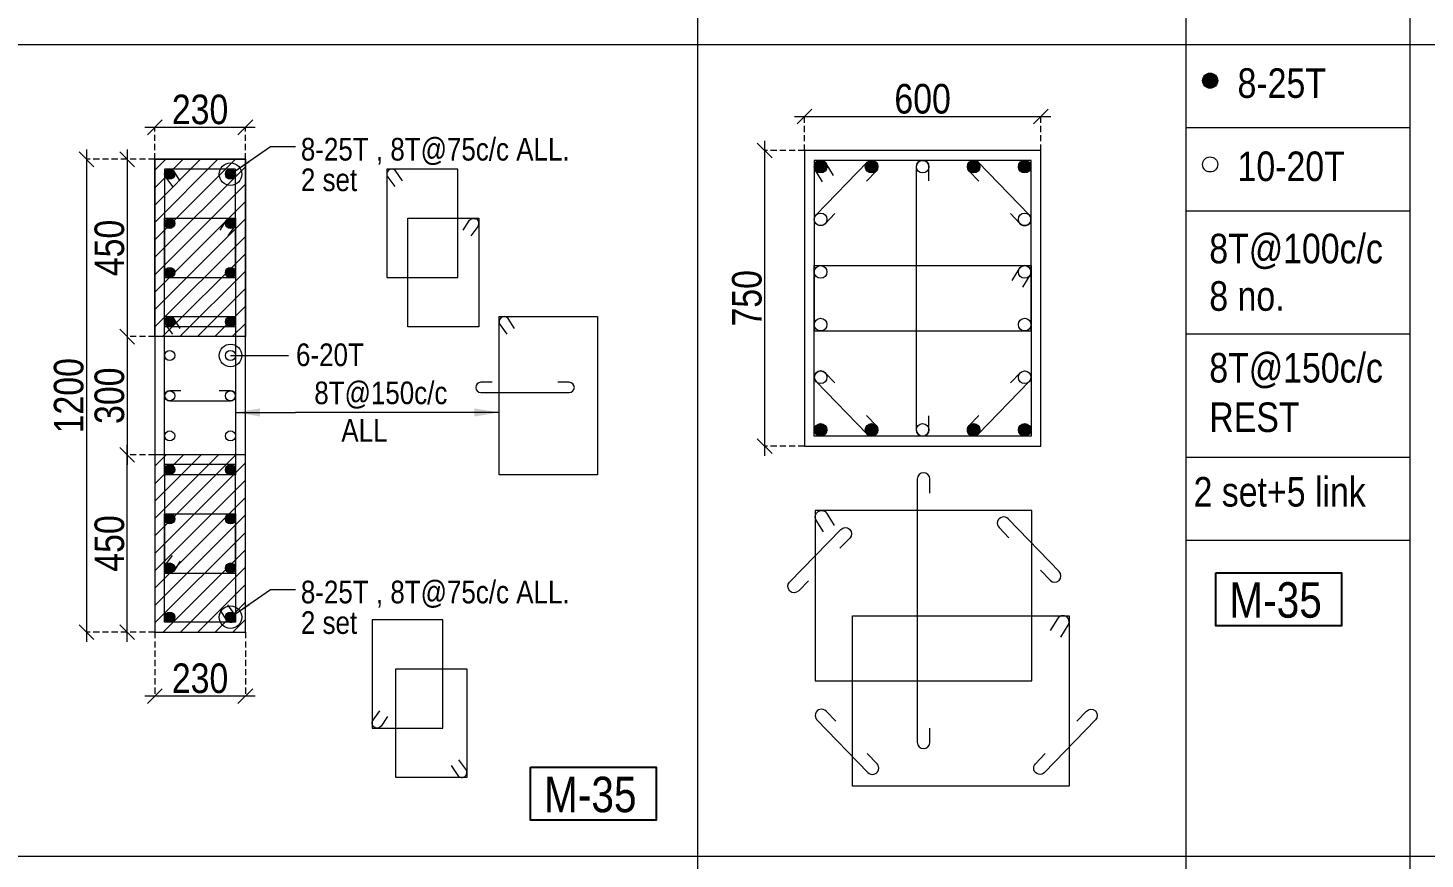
# Model space of a CAD drawing. Header units: millimetres. Extents: x 1112055 to 3390982, y -148532 to 766891.
# Drawn here: x 2172587 to 2186769, y 163087 to 171525 of the extents above; entities that cross this region are included whole.
import ezdxf
from ezdxf.enums import TextEntityAlignment as Align

# ---------------------------------------------------------------- set-up
doc = ezdxf.new("R2010")
doc.units = ezdxf.units.MM
doc.header["$PDMODE"] = 35
doc.header["$PDSIZE"] = -25
doc.linetypes.add('DASHED2', pattern=[0.375, 0.25, -0.125])
doc.linetypes.add('Hidden', pattern=[9.525, 6.35, -3.175])
for name, color, linetype, lineweight in [('B COL', 1, 'Continuous', 30), ('B COL. SIZE DIM', 220, 'Continuous', 25), ('B COLSCH', 204, 'Continuous', 20), ('B COLUMN', 1, 'Hidden', 9), ('B STEEL', 34, 'Continuous', 15), ('B-ST TEXT', 7, 'Continuous', 9), ('F HATCH', 251, 'Continuous', 18)]:
    doc.layers.add(name, color=color, linetype=linetype, lineweight=lineweight)
doc.layers.add('B TEXT', color=7, linetype='Continuous')
doc.styles.add('dim inside', font='romans.shx', dxfattribs={"width": 0.8, "height": 125})
doc.styles.add('SWINC', font='swissc.ttf')
doc.styles.add('TAHOMA', font='tahoma.ttf')
doc.dimstyles.new('dim inside', dxfattribs={"dimtxt": 125, "dimasz": 100, "dimexe": 0, "dimexo": 0, "dimgap": 10, "dimtad": 0, "dimdec": 0, "dimzin": 0, "dimdsep": 46, "dimtxsty": 'dim inside', "dimblk": 'SMALL', "dimcen": 0.09, "dimadec": 0, "dimazin": 0, "dimtfac": 1, "dimtdec": 0, "dimtofl": 0, "dimtmove": 0, "dimatfit": 3, "dimfxl": 1, "dimtolj": 1, "dimtzin": 0, "dimarcsym": 2})
doc.dimstyles.new('PARESH', dxfattribs={"dimscale": 0, "dimtxt": 300, "dimasz": 150, "dimexe": 150, "dimexo": 150, "dimgap": 25, "dimtad": 1, "dimdec": 0, "dimzin": 0, "dimdsep": 46, "dimtxsty": 'TAHOMA', "dimblk": 'ARCHTICK', "dimcen": 100, "dimdle": 150, "dimclrd": 251, "dimclre": 251, "dimclrt": 6, "dimadec": 0, "dimazin": 0, "dimtfac": 1, "dimtdec": 0, "dimtix": 1, "dimtofl": 0, "dimtmove": 0, "dimatfit": 2, "dimfxl": 0.18, "dimtolj": 1, "dimtzin": 0, "dimlwd": 9, "dimlwe": 9, "dimarcsym": 0})
pattern_1 = [(45, (1272961.83, 97189.89), (-88.388348, 88.388348), [])]

# ---------------------------------------------------------------- blocks, each defined once
blk = doc.blocks.new('_Oblique')
at = {"color": 0, "linetype": 'ByBlock', "lineweight": -2}
blk.add_line((-0.5, -0.5), (0.5, 0.5), dxfattribs=at)
blk = doc.blocks.new('*D162')
at = {"layer": 'B COL. SIZE DIM', "color": 250, "lineweight": 9, "ltscale": 250, "transparency": 16777216}
blk.add_line((2180369, 170625), (2182969, 170625), dxfattribs=at)
at = {"layer": 'B COL. SIZE DIM', "color": 250, "linetype": 'DASHED2', "lineweight": 9, "ltscale": 250, "transparency": 16777216}
for p, q in [((2180469, 170280), (2180469, 170625)), ((2182869, 170280), (2182869, 170625))]:
    blk.add_line(p, q, dxfattribs=at)
at = {"layer": 'Defpoints', "color": 0, "ltscale": 250, "transparency": 16777216}
for p in [(2182869, 170625), (2180469, 170280), (2182869, 170280)]:
    blk.add_point(p, dxfattribs=at)
at = {"layer": 'B COL. SIZE DIM', "color": 250, "lineweight": 9, "ltscale": 250, "transparency": 16777216, "xscale": 150, "yscale": 150, "zscale": 150, "rotation": 180}
blk.add_blockref('_Oblique', (2180469, 170625), dxfattribs=at)
at = {"layer": 'B COL. SIZE DIM', "color": 250, "lineweight": 9, "ltscale": 250, "transparency": 16777216, "xscale": 150, "yscale": 150, "zscale": 150}
blk.add_blockref('_Oblique', (2182869, 170625), dxfattribs=at)
at = {"layer": 'B COL. SIZE DIM', "color": 6, "ltscale": 250, "transparency": 16777216, "insert": (2181669, 170804), "char_height": 300, "attachment_point": 5, "style": 'SWINC'}
blk.add_mtext('\\A1;600', dxfattribs=at)
blk = doc.blocks.new('*D163')
at = {"layer": 'B COL. SIZE DIM', "color": 250, "lineweight": 9, "ltscale": 250, "transparency": 16777216}
blk.add_line((2180065, 170380), (2180065, 167180), dxfattribs=at)
at = {"layer": 'B COL. SIZE DIM', "color": 250, "linetype": 'DASHED2', "lineweight": 9, "ltscale": 250, "transparency": 16777216}
for p, q in [((2180469, 170280), (2180065, 170280)), ((2180469, 167280), (2180065, 167280))]:
    blk.add_line(p, q, dxfattribs=at)
at = {"layer": 'Defpoints', "color": 0, "ltscale": 250, "transparency": 16777216}
for p in [(2180469, 170280), (2180065, 167280), (2180469, 167280)]:
    blk.add_point(p, dxfattribs=at)
at = {"layer": 'B COL. SIZE DIM', "color": 250, "lineweight": 9, "ltscale": 250, "transparency": 16777216, "xscale": 150, "yscale": 150, "zscale": 150}
for p, rotation in [((2180065, 170280), 90), ((2180065, 167280), 270)]:
    blk.add_blockref('_Oblique', p, dxfattribs=dict(at, rotation=rotation))
at = {"layer": 'B COL. SIZE DIM', "color": 6, "ltscale": 250, "transparency": 16777216, "insert": (2179886, 168780), "char_height": 300, "attachment_point": 5, "rotation": 90, "style": 'SWINC'}
blk.add_mtext('\\A1;750', dxfattribs=at)
blk = doc.blocks.new('*D387')
at = {"layer": 'B COL. SIZE DIM', "color": 250, "lineweight": 9, "ltscale": 250, "transparency": 16777216}
blk.add_line((2173774, 170516), (2174894, 170516), dxfattribs=at)
at = {"layer": 'B COL. SIZE DIM', "color": 250, "linetype": 'DASHED2', "lineweight": 9, "ltscale": 250, "transparency": 16777216}
for p, q in [((2173874, 170191), (2173874, 170516)), ((2174794, 170191), (2174794, 170516))]:
    blk.add_line(p, q, dxfattribs=at)
at = {"layer": 'Defpoints', "color": 0, "ltscale": 250, "transparency": 16777216}
for p in [(2174794, 170516), (2173874, 170191), (2174794, 170191)]:
    blk.add_point(p, dxfattribs=at)
at = {"layer": 'B COL. SIZE DIM', "color": 250, "lineweight": 9, "ltscale": 250, "transparency": 16777216, "xscale": 150, "yscale": 150, "zscale": 150, "rotation": 180}
blk.add_blockref('_Oblique', (2173874, 170516), dxfattribs=at)
at = {"layer": 'B COL. SIZE DIM', "color": 250, "lineweight": 9, "ltscale": 250, "transparency": 16777216, "xscale": 150, "yscale": 150, "zscale": 150}
blk.add_blockref('_Oblique', (2174794, 170516), dxfattribs=at)
at = {"layer": 'B COL. SIZE DIM', "color": 6, "ltscale": 250, "transparency": 16777216, "insert": (2174334, 170696), "char_height": 300, "attachment_point": 5, "style": 'SWINC'}
blk.add_mtext('\\A1;230', dxfattribs=at)
blk = doc.blocks.new('*D388')
at = {"layer": 'B COL. SIZE DIM', "color": 250, "lineweight": 9, "ltscale": 250, "transparency": 16777216}
blk.add_line((2173594, 168491), (2173594, 167091), dxfattribs=at)
at = {"layer": 'B COL. SIZE DIM', "color": 250, "linetype": 'DASHED2', "lineweight": 9, "ltscale": 250, "transparency": 16777216}
for p, q in [((2173874, 168391), (2173594, 168391)), ((2173874, 167191), (2173594, 167191))]:
    blk.add_line(p, q, dxfattribs=at)
at = {"layer": 'Defpoints', "color": 0, "ltscale": 250, "transparency": 16777216}
for p in [(2173874, 168391), (2173594, 167191), (2173874, 167191)]:
    blk.add_point(p, dxfattribs=at)
at = {"layer": 'B COL. SIZE DIM', "color": 250, "lineweight": 9, "ltscale": 250, "transparency": 16777216, "xscale": 150, "yscale": 150, "zscale": 150}
for p, rotation in [((2173594, 168391), 90), ((2173594, 167191), 270)]:
    blk.add_blockref('_Oblique', p, dxfattribs=dict(at, rotation=rotation))
at = {"layer": 'B COL. SIZE DIM', "color": 6, "ltscale": 250, "transparency": 16777216, "insert": (2173415, 167791), "char_height": 300, "attachment_point": 5, "rotation": 90, "style": 'SWINC'}
blk.add_mtext('\\A1;300', dxfattribs=at)
blk = doc.blocks.new('*D389')
at = {"layer": 'B COL. SIZE DIM', "color": 250, "lineweight": 9, "ltscale": 250, "transparency": 16777216}
blk.add_line((2173594, 170291), (2173594, 168291), dxfattribs=at)
at = {"layer": 'B COL. SIZE DIM', "color": 250, "linetype": 'DASHED2', "lineweight": 9, "ltscale": 250, "transparency": 16777216}
for p, q in [((2173874, 170191), (2173594, 170191)), ((2173874, 168391), (2173594, 168391))]:
    blk.add_line(p, q, dxfattribs=at)
at = {"layer": 'Defpoints', "color": 0, "ltscale": 250, "transparency": 16777216}
for p in [(2173874, 170191), (2173594, 168391), (2173874, 168391)]:
    blk.add_point(p, dxfattribs=at)
at = {"layer": 'B COL. SIZE DIM', "color": 250, "lineweight": 9, "ltscale": 250, "transparency": 16777216, "xscale": 150, "yscale": 150, "zscale": 150}
for p, rotation in [((2173594, 170191), 90), ((2173594, 168391), 270)]:
    blk.add_blockref('_Oblique', p, dxfattribs=dict(at, rotation=rotation))
at = {"layer": 'B COL. SIZE DIM', "color": 6, "ltscale": 250, "transparency": 16777216, "insert": (2173415, 169291), "char_height": 300, "attachment_point": 5, "rotation": 90, "style": 'SWINC'}
blk.add_mtext('\\A1;450', dxfattribs=at)
blk = doc.blocks.new('*D390')
at = {"layer": 'B COL. SIZE DIM', "color": 250, "lineweight": 9, "ltscale": 250, "transparency": 16777216}
blk.add_line((2173594, 165291), (2173594, 167291), dxfattribs=at)
at = {"layer": 'B COL. SIZE DIM', "color": 250, "linetype": 'DASHED2', "lineweight": 9, "ltscale": 250, "transparency": 16777216}
for p, q in [((2173874, 167191), (2173594, 167191)), ((2173874, 165391), (2173594, 165391))]:
    blk.add_line(p, q, dxfattribs=at)
at = {"layer": 'Defpoints', "color": 0, "ltscale": 250, "transparency": 16777216}
for p in [(2173594, 167191), (2173874, 167191), (2173874, 165391)]:
    blk.add_point(p, dxfattribs=at)
at = {"layer": 'B COL. SIZE DIM', "color": 250, "lineweight": 9, "ltscale": 250, "transparency": 16777216, "xscale": 150, "yscale": 150, "zscale": 150}
for p, rotation in [((2173594, 167191), 90), ((2173594, 165391), 270)]:
    blk.add_blockref('_Oblique', p, dxfattribs=dict(at, rotation=rotation))
at = {"layer": 'B COL. SIZE DIM', "color": 6, "ltscale": 250, "transparency": 16777216, "insert": (2173415, 166291), "char_height": 300, "attachment_point": 5, "rotation": 90, "style": 'SWINC'}
blk.add_mtext('\\A1;450', dxfattribs=at)
blk = doc.blocks.new('*D391')
at = {"layer": 'B COL. SIZE DIM', "color": 250, "lineweight": 9, "ltscale": 250, "transparency": 16777216}
blk.add_line((2173181, 170291), (2173181, 165291), dxfattribs=at)
at = {"layer": 'B COL. SIZE DIM', "color": 250, "linetype": 'DASHED2', "lineweight": 9, "ltscale": 250, "transparency": 16777216}
for p, q in [((2173874, 170191), (2173181, 170191)), ((2173874, 165391), (2173181, 165391))]:
    blk.add_line(p, q, dxfattribs=at)
at = {"layer": 'Defpoints', "color": 0, "ltscale": 250, "transparency": 16777216}
for p in [(2173874, 170191), (2173181, 165391), (2173874, 165391)]:
    blk.add_point(p, dxfattribs=at)
at = {"layer": 'B COL. SIZE DIM', "color": 250, "lineweight": 9, "ltscale": 250, "transparency": 16777216, "xscale": 150, "yscale": 150, "zscale": 150}
for p, rotation in [((2173181, 170191), 90), ((2173181, 165391), 270)]:
    blk.add_blockref('_Oblique', p, dxfattribs=dict(at, rotation=rotation))
at = {"layer": 'B COL. SIZE DIM', "color": 6, "ltscale": 250, "transparency": 16777216, "insert": (2173002, 167791), "char_height": 300, "attachment_point": 5, "rotation": 90, "style": 'SWINC'}
blk.add_mtext('\\A1;1200', dxfattribs=at)
blk = doc.blocks.new('*D457')
at = {"layer": 'B COL. SIZE DIM', "color": 250, "linetype": 'DASHED2', "lineweight": 9, "ltscale": 250, "transparency": 16777216}
for p, q in [((2173874, 165391), (2173874, 164742)), ((2174794, 165391), (2174794, 164742))]:
    blk.add_line(p, q, dxfattribs=at)
at = {"layer": 'B COL. SIZE DIM', "color": 250, "lineweight": 9, "ltscale": 250, "transparency": 16777216}
blk.add_line((2174894, 164742), (2173774, 164742), dxfattribs=at)
at = {"layer": 'Defpoints', "color": 0, "ltscale": 250, "transparency": 16777216}
for p in [(2173874, 165391), (2174794, 165391), (2173874, 164742)]:
    blk.add_point(p, dxfattribs=at)
at = {"layer": 'B COL. SIZE DIM', "color": 250, "lineweight": 9, "ltscale": 250, "transparency": 16777216, "xscale": 150, "yscale": 150, "zscale": 150, "rotation": 180}
blk.add_blockref('_Oblique', (2173874, 164742), dxfattribs=at)
at = {"layer": 'B COL. SIZE DIM', "color": 250, "lineweight": 9, "ltscale": 250, "transparency": 16777216, "xscale": 150, "yscale": 150, "zscale": 150}
blk.add_blockref('_Oblique', (2174794, 164742), dxfattribs=at)
at = {"layer": 'B COL. SIZE DIM', "color": 6, "ltscale": 250, "transparency": 16777216, "insert": (2174334, 164921), "char_height": 300, "attachment_point": 5, "style": 'SWINC'}
blk.add_mtext('\\A1;230', dxfattribs=at)
blk = doc.blocks.new('_ArchTick')
at = {"color": 0, "linetype": 'ByBlock', "const_width": 0.15}
blk.add_lwpolyline([(-0.5, -0.5), (0.5, 0.5)], dxfattribs=at)

msp = doc.modelspace()

# ---------------------------------------------------------------- hatches: boundary and pattern name
at = {"layer": 'B STEEL', "lineweight": 9, "ltscale": 0.5}
h = msp.add_hatch(color=34, dxfattribs=at)
edge = h.paths.add_edge_path()
edge.add_arc((2184587.5, 170989.6), 76.8, 0, 360)
at = {"layer": 'B STEEL', "lineweight": 13}
h = msp.add_hatch(color=256, dxfattribs=at)
h.dxf.hatch_style = 1
edge = h.paths.add_edge_path()
edge.add_arc((2174025.5, 170040.1), 51.4, 0, 360)
h = msp.add_hatch(color=256, dxfattribs=at)
h.dxf.hatch_style = 1
edge = h.paths.add_edge_path()
edge.add_arc((2174642.6, 170040.1), 51.4, 0, 360)
at = {"layer": 'B STEEL', "lineweight": 9, "ltscale": 0.5}
h = msp.add_hatch(color=34, dxfattribs=at)
edge = h.paths.add_edge_path()
edge.add_arc((2180633.2, 170116.4), 64, 0, 360)
at = {"layer": 'B STEEL', "lineweight": 30}
h = msp.add_hatch(color=34, dxfattribs=at)
edge = h.paths.add_edge_path()
edge.add_arc((2181151.2, 170116.4), 64, 0, 360)
h = msp.add_hatch(color=34, dxfattribs=at)
edge = h.paths.add_edge_path()
edge.add_arc((2182187.2, 170116.4), 64, 0, 360)
at = {"layer": 'B STEEL', "lineweight": 9, "ltscale": 0.5}
h = msp.add_hatch(color=34, dxfattribs=at)
edge = h.paths.add_edge_path()
edge.add_arc((2182705.1, 170116.4), 64, 180, 540, ccw=False)
at = {"layer": 'B STEEL', "lineweight": 30}
h = msp.add_hatch(color=256, dxfattribs=at)
h.dxf.hatch_style = 1
edge = h.paths.add_edge_path()
edge.add_arc((2174025.5, 169541), 51.4, 0, 360)
h = msp.add_hatch(color=256, dxfattribs=at)
h.dxf.hatch_style = 1
edge = h.paths.add_edge_path()
edge.add_arc((2174642.6, 169541), 51.4, 0, 360)
h = msp.add_hatch(color=256, dxfattribs=at)
h.dxf.hatch_style = 1
edge = h.paths.add_edge_path()
edge.add_arc((2174025.5, 169041.9), 51.4, 0, 360)
h = msp.add_hatch(color=256, dxfattribs=at)
h.dxf.hatch_style = 1
edge = h.paths.add_edge_path()
edge.add_arc((2174642.6, 169041.9), 51.4, 0, 360)
at = {"layer": 'B STEEL', "lineweight": 13}
h = msp.add_hatch(color=256, dxfattribs=at)
h.dxf.hatch_style = 1
edge = h.paths.add_edge_path()
edge.add_arc((2174025.5, 168542.9), 51.4, 0, 360)
h = msp.add_hatch(color=256, dxfattribs=at)
h.dxf.hatch_style = 1
edge = h.paths.add_edge_path()
edge.add_arc((2174642.6, 168542.9), 51.4, 0, 360)
at = {"layer": 'B STEEL', "lineweight": 9, "ltscale": 0.5}
h = msp.add_hatch(color=34, dxfattribs=at)
edge = h.paths.add_edge_path()
edge.add_arc((2180633.2, 167444.5), 64, 0, 360, ccw=False)
at = {"layer": 'B STEEL', "lineweight": 30}
h = msp.add_hatch(color=34, dxfattribs=at)
edge = h.paths.add_edge_path()
edge.add_arc((2181151.2, 167444.5), 64, 0, 360)
h = msp.add_hatch(color=34, dxfattribs=at)
edge = h.paths.add_edge_path()
edge.add_arc((2182187.2, 167444.5), 64, 0, 360)
at = {"layer": 'B STEEL', "lineweight": 9, "ltscale": 0.5}
h = msp.add_hatch(color=34, dxfattribs=at)
edge = h.paths.add_edge_path()
edge.add_arc((2182705.1, 167444.5), 64, -180, 180)
at = {"layer": 'B STEEL', "lineweight": 13}
h = msp.add_hatch(color=256, dxfattribs=at)
h.dxf.hatch_style = 1
edge = h.paths.add_edge_path()
edge.add_arc((2174025.5, 167040.1), 51.4, 0, 360)
h = msp.add_hatch(color=256, dxfattribs=at)
h.dxf.hatch_style = 1
edge = h.paths.add_edge_path()
edge.add_arc((2174642.6, 167040.1), 51.4, 0, 360)
at = {"layer": 'B STEEL', "lineweight": 30}
h = msp.add_hatch(color=256, dxfattribs=at)
h.dxf.hatch_style = 1
edge = h.paths.add_edge_path()
edge.add_arc((2174025.5, 166541), 51.4, 0, 360)
h = msp.add_hatch(color=256, dxfattribs=at)
h.dxf.hatch_style = 1
edge = h.paths.add_edge_path()
edge.add_arc((2174642.6, 166541), 51.4, 0, 360)
h = msp.add_hatch(color=256, dxfattribs=at)
h.dxf.hatch_style = 1
edge = h.paths.add_edge_path()
edge.add_arc((2174025.5, 166041.9), 51.4, 0, 360)
h = msp.add_hatch(color=256, dxfattribs=at)
h.dxf.hatch_style = 1
edge = h.paths.add_edge_path()
edge.add_arc((2174642.6, 166041.9), 51.4, 0, 360)
at = {"layer": 'B STEEL', "lineweight": 13}
h = msp.add_hatch(color=256, dxfattribs=at)
h.dxf.hatch_style = 1
edge = h.paths.add_edge_path()
edge.add_arc((2174025.5, 165542.9), 51.4, 0, 360)
h = msp.add_hatch(color=256, dxfattribs=at)
h.dxf.hatch_style = 1
edge = h.paths.add_edge_path()
edge.add_arc((2174642.6, 165542.9), 51.4, 0, 360)
at = {"layer": 'F HATCH', "lineweight": 0}
h = msp.add_hatch(dxfattribs=at)
h.set_pattern_fill('ANSI31', color=250, scale=1000)
h.set_pattern_definition(pattern_1)
h.paths.add_polyline_path([(2173874, 170191.5), (2174794, 170191.5), (2174794, 168391.5), (2173874, 168391.5)])
h = msp.add_hatch(dxfattribs=at)
h.set_pattern_fill('ANSI31', color=250, scale=1000)
h.set_pattern_definition(pattern_1)
h.paths.add_polyline_path([(2173874, 165391.5), (2174794, 165391.5), (2174794, 167191.5), (2173874, 167191.5)])

# ---------------------------------------------------------------- linework, layer by layer
at = {"layer": 'B COL', "lineweight": 13}
for points in [[(2173874, 165391.5), (2174794, 165391.5), (2174794, 170191.5), (2173874, 170191.5)], [(2173874, 170191.5), (2174794, 170191.5), (2174794, 168391.5), (2173874, 168391.5)], [(2173874, 165391.5), (2174794, 165391.5), (2174794, 167191.5), (2173874, 167191.5)]]:
    msp.add_lwpolyline(points, close=True, dxfattribs=at)
at = {"layer": 'B COLSCH', "color": 250, "lineweight": 0}
for p, q in [((2179382.1, 196077.4), (2179382.1, 139385.8)), ((2184341.2, 196077.4), (2184341.2, 146638.4)), ((2186615.6, 196077.4), (2186615.6, 139385.8)), ((2087919, 171357.9), (2215549.8, 171357.9)), ((2184341.2, 170512.9), (2186615.6, 170512.9)), ((2184341.2, 169667.9), (2186615.6, 169667.9)), ((2184341.2, 168418.2), (2186615.6, 168418.2)), ((2184341.2, 167168.4), (2186615.6, 167168.4)), ((2184341.2, 166323.4), (2186615.6, 166323.4)), ((2087919, 163118.1), (2215549.8, 163118.1))]:
    msp.add_line(p, q, dxfattribs=at)
at = {"layer": 'B COLUMN', "color": 1, "linetype": 'ByBlock', "lineweight": 20}
msp.add_lwpolyline([(2180469.2, 167280.4), (2182869.2, 167280.4), (2182869.2, 170280.4), (2180469.2, 170280.4)], close=True, dxfattribs=at)
at = {"layer": 'B STEEL', "lineweight": 13}
for points in [[(2173974, 168990.5), (2174694, 168990.5), (2174694, 170091.5), (2173974, 170091.5)], [(2176230.3, 168990.5), (2176950.3, 168990.5), (2176950.3, 170091.5), (2176230.3, 170091.5)], [(2173974, 169592.4), (2174694, 169592.4), (2174694, 168491.5), (2173974, 168491.5)], [(2176442.6, 169592.4), (2177162.6, 169592.4), (2177162.6, 168491.5), (2176442.6, 168491.5)], [(2173974, 165990.5), (2174694, 165990.5), (2174694, 167091.5), (2173974, 167091.5)], [(2173974, 166592.4), (2174694, 166592.4), (2174694, 165491.5), (2173974, 165491.5)], [(2176079.6, 164415.2), (2176799.6, 164415.2), (2176799.6, 165516.1), (2176079.6, 165516.1)], [(2176321.7, 165017), (2177041.7, 165017), (2177041.7, 163916.1), (2176321.7, 163916.1)]]:
    msp.add_lwpolyline(points, close=True, dxfattribs=at)
for points in [[(2174131.1, 169971.3), (2174066.3, 170071.3, 1), (2173984.6, 170008.8), (2174053.6, 169914)], [(2176387.4, 169971.3), (2176322.6, 170071.3, 1), (2176240.9, 170008.8), (2176309.9, 169914)], [(2174537, 169472.2), (2174601.8, 169572.2, -1), (2174683.5, 169509.8), (2174614.5, 169414.9)], [(2177005.6, 169472.2), (2177070.4, 169572.2, -1), (2177152.1, 169509.8), (2177083.1, 169414.9)], [(2174131.1, 166110.7), (2174066.3, 166010.7, -1), (2173984.6, 166073.2), (2174053.6, 166168)], [(2174537, 165611.6), (2174601.8, 165511.7, 1), (2174683.5, 165574.1), (2174614.5, 165669)], [(2176236.6, 164535.3), (2176171.8, 164435.4, -1), (2176090.1, 164497.8), (2176159.1, 164592.7)], [(2176884.6, 164036.3), (2176949.4, 163936.3, 1), (2177031.1, 163998.7), (2176962.1, 164093.6)]]:
    msp.add_lwpolyline(points, format="xyb", dxfattribs=at)
at = {"layer": 'B STEEL', "color": 34, "lineweight": 9, "ltscale": 0.5}
for points in [[(2180653.4, 169961.4), (2180578.7, 170082.9, -1), (2180687.7, 170150), (2180762.5, 170028.5)], [(2180778.4, 169639.9), (2180679.1, 169537.5, -1), (2180587.2, 169626.6), (2181105.2, 170161, -1), (2181197.1, 170071.9), (2181097.9, 169969.4)], [(2181733.2, 169973.8), (2181733.2, 170116.4, 1), (2181605.1, 170116.4), (2181605.1, 167444.5, 1), (2181733.2, 167444.5), (2181733.2, 167587.1)], [(2182559.9, 169639.9), (2182659.2, 169537.5, 1), (2182751.1, 169626.6), (2182233.1, 170161, 1), (2182141.2, 170071.9), (2182240.5, 169969.4)], [(2182684.9, 168892.6), (2182759.7, 169014.1, 1), (2182650.6, 169081.2), (2182575.9, 168959.7)], [(2180778.4, 167921), (2180679.1, 168023.4, 1), (2180587.2, 167934.3), (2181105.2, 167399.9, 1), (2181197.1, 167489), (2181097.9, 167591.4)], [(2182559.9, 167921), (2182659.2, 168023.4, -1), (2182751.1, 167934.3), (2182233.1, 167399.9, -1), (2182141.2, 167489), (2182240.5, 167591.4)], [(2181742.3, 166802.3), (2181742.3, 166944.9, 1), (2181614.3, 166944.9), (2181614.3, 164273, 1), (2181742.3, 164273), (2181742.3, 164415.6)], [(2180662.5, 166407.8), (2180587.8, 166529.3, -1), (2180696.8, 166596.4), (2180771.6, 166474.9)], [(2182864.1, 166019.9), (2182963.4, 165917.5, 1), (2183055.3, 166006.6), (2182537.4, 166541, 1), (2182445.4, 166451.9), (2182544.7, 166349.5)], [(2180510.5, 165912.4), (2180411.2, 165810, -1), (2180319.3, 165899.1), (2180837.3, 166433.5, -1), (2180929.2, 166344.4), (2180829.9, 166241.9)], [(2183071.7, 165339.1), (2183146.5, 165460.5, 1), (2183037.5, 165527.6), (2182962.7, 165406.2)], [(2180787.5, 164486.8), (2180688.3, 164589.3, 1), (2180596.3, 164500.1), (2181114.3, 163965.8, 1), (2181206.3, 164054.9), (2181107, 164157.3)], [(2183233.1, 164486.8), (2183332.4, 164589.3, -1), (2183424.3, 164500.1), (2182906.3, 163965.8, -1), (2182814.4, 164054.9), (2182913.7, 164157.3)]]:
    msp.add_lwpolyline(points, format="xyb", dxfattribs=at)
for points in [[(2180569.2, 168449.2), (2182769.2, 168449.2), (2182769.2, 170180.4), (2180569.2, 170180.4)], [(2180569.2, 169111.7), (2182769.2, 169111.7), (2182769.2, 167380.4), (2180569.2, 167380.4)], [(2180578.3, 164895.7), (2182778.3, 164895.7), (2182778.3, 166626.9), (2180578.3, 166626.9)], [(2180956, 165558.1), (2183156, 165558.1), (2183156, 163826.9), (2180956, 163826.9)]]:
    msp.add_lwpolyline(points, close=True, dxfattribs=at)
at = {"layer": 'B STEEL', "color": 3, "lineweight": 13}
for points in [[(2174694, 166988.6), (2173974, 166988.6), (2173974, 168594.3), (2174694, 168594.3)], [(2178368.8, 166988.6), (2177368.8, 166988.6), (2177368.8, 168594.3), (2178368.8, 168594.3)]]:
    msp.add_lwpolyline(points, close=True, dxfattribs=at)
for points in [[(2174131.1, 168474.1), (2174066.3, 168574.1, 1), (2173984.6, 168511.7), (2174053.6, 168416.8)], [(2177525.8, 168474.1), (2177461, 168574.1, 1), (2177379.3, 168511.7), (2177448.4, 168416.8)], [(2177299.4, 167927.3), (2177184.9, 167927.3, 1), (2177184.9, 167824.4), (2178082.1, 167824.4, 1), (2178082.1, 167927.3), (2177967.5, 167927.3)], [(2174140, 167842.3), (2174025.5, 167842.3, 1), (2174025.5, 167739.4), (2174642.6, 167739.4, 1), (2174642.6, 167842.3), (2174528.1, 167842.3)]]:
    msp.add_lwpolyline(points, format="xyb", dxfattribs=at)
at = {"layer": 'B STEEL', "color": 34, "lineweight": 9, "ltscale": 0.5}
for centre, radius in [((2184587.5, 170989.6), 76.8), ((2184587.5, 170139.3), 76.8), ((2180633.2, 170116.4), 64), ((2181151.2, 170116.4), 64), ((2181669.2, 170116.4), 64), ((2182187.2, 170116.4), 64), ((2182705.1, 170116.4), 64), ((2180633.2, 169582), 64), ((2182705.1, 169582), 64), ((2180633.2, 169047.6), 64), ((2182705.1, 169047.6), 64), ((2180633.2, 168513.2), 64), ((2182705.1, 168513.2), 64), ((2180633.2, 167978.9), 64), ((2182705.1, 167978.9), 64), ((2180633.2, 167444.5), 64), ((2181151.2, 167444.5), 64), ((2181669.2, 167444.5), 64), ((2182187.2, 167444.5), 64), ((2182705.1, 167444.5), 64)]:
    msp.add_circle(centre, radius, dxfattribs=at)
at = {"layer": 'B STEEL', "lineweight": 13}
for centre in [(2174025.5, 170040.1), (2174642.6, 170040.1), (2174025.5, 169541), (2174642.6, 169541), (2174025.5, 169041.9), (2174642.6, 169041.9), (2174025.5, 168542.9), (2174642.6, 168542.9), (2174025.5, 168200.1), (2174642.6, 168200.1), (2174025.5, 167790.8), (2174642.6, 167790.8), (2174025.5, 167382.9), (2174642.6, 167382.9), (2174025.5, 167040.1), (2174642.6, 167040.1), (2174025.5, 166541), (2174642.6, 166541), (2174025.5, 166041.9), (2174642.6, 166041.9), (2174025.5, 165542.9), (2174642.6, 165542.9)]:
    msp.add_circle(centre, 51.4, dxfattribs=at)
at = {"layer": 'B TEXT', "color": 1}
for points in [[(2184644.9, 165994.4), (2185919.5, 165994.4), (2185919.5, 165456.4), (2184644.9, 165456.4)], [(2177688, 164019.7), (2178962.6, 164019.7), (2178962.6, 163481.7), (2177688, 163481.7)]]:
    msp.add_lwpolyline(points, close=True, dxfattribs=at)

# ---------------------------------------------------------------- texts
at = {"layer": 'B TEXT', "style": 'SWINC'}
for s, p in [('8-25T', (2184866, 170815)), ('10-20T', (2184866, 169970.1)), ('8T@100c/c', (2184579.1, 169135.2)), ('8 no.', (2184579.1, 168653.4)), ('8T@150c/c', (2184579.1, 167925.3)), ('REST', (2184579.1, 167422.9)), ('2 set+5 link', (2184419.5, 166665.9))]:
    msp.add_text(s, height=300, dxfattribs=at).set_placement(p)
at = {"layer": 'B TEXT', "lineweight": 15, "style": 'SWINC'}
for s, p in [('8-25T , 8T@75c/c ALL.', (2175357.6, 170109.4)), ('2 set', (2175357.6, 169799.2)), ('6-20T', (2175308.1, 168022.8)), ('8T@150c/c', (2175493.5, 167636.2)), ('ALL', (2175768.1, 167255.5)), ('8-25T , 8T@75c/c ALL.', (2175357.6, 165614.2)), ('2 set', (2175357.6, 165304))]:
    msp.add_text(s, height=230, dxfattribs=at).set_placement(p, align=Align.BOTTOM_LEFT)
at = {"layer": 'B TEXT', "color": 1, "style": 'SWINC'}
for p in [(2184782.3, 165429.8), (2177825.4, 163455.2)]:
    msp.add_text('M-35', height=360, dxfattribs=at).set_placement(p, align=Align.BOTTOM_LEFT)

# ---------------------------------------------------------------- dimensions: what is measured, and where the dimension line sits
at = {"layer": 'B COL. SIZE DIM', "color": 250, "ltscale": 250}
for base, p1, p2, picture, middle in [((2182869.2, 170625.4), (2180469.2, 170280.4), (2182869.2, 170280.4), '*D162', (2181669.2, 170804.4)), ((2174794, 170516.3), (2173874, 170191.5), (2174794, 170191.5), '*D387', (2174334, 170695.5)), ((2173874, 164741.9), (2174794, 165391.5), (2173874, 165391.5), '*D457', (2174334, 164921.1))]:
    dim = msp.add_linear_dim(base=base, p1=p1, p2=p2, dimstyle='dim inside', override={"dimtxt": 300, "dimasz": 150, "dimgap": 25, "dimtad": 3, "dimlfac": 0.25, "dimtxsty": 'SWINC', "dimblk1": 'Oblique', "dimblk2": 'Oblique', "dimsah": 1, "dimdle": 100, "dimclrd": 250, "dimclre": 250, "dimclrt": 6, "dimfxl": 1000, "dimlwd": 9, "dimlwe": 9}, dxfattribs=at)
    dim.commit()
    dim.dimension.update_dxf_attribs({"geometry": picture, "text_midpoint": middle})
for base, p1, p2, angle, picture, middle in [((2180065.3, 167280.4), (2180469.2, 170280.4), (2180469.2, 167280.4), 90, '*D163', (2179886.5, 168780.4)), ((2173181.3, 165391.5), (2173874, 170191.5), (2173874, 165391.5), 90, '*D391', (2173002.2, 167791.5)), ((2173593.5, 168391.5), (2173874, 170191.5), (2173874, 168391.5), 90, '*D389', (2173414.7, 169291.5)), ((2173593.5, 167191.5), (2173874, 168391.5), (2173874, 167191.5), 90, '*D388', (2173414.7, 167791.5)), ((2173593.5, 167191.5), (2173874, 165391.5), (2173874, 167191.5), 270, '*D390', (2173414.7, 166291.5))]:
    dim = msp.add_linear_dim(base=base, p1=p1, p2=p2, angle=angle, dimstyle='dim inside', override={"dimtxt": 300, "dimasz": 150, "dimgap": 25, "dimtad": 3, "dimlfac": 0.25, "dimtxsty": 'SWINC', "dimblk1": 'Oblique', "dimblk2": 'Oblique', "dimsah": 1, "dimdle": 100, "dimclrd": 250, "dimclre": 250, "dimclrt": 6, "dimfxl": 1000, "dimlwd": 9, "dimlwe": 9}, dxfattribs=at)
    dim.commit()
    dim.dimension.update_dxf_attribs({"geometry": picture, "text_midpoint": middle})

# ---------------------------------------------------------------- leaders
at = {"layer": 'B-ST TEXT', "lineweight": 15}
for points, override in [([(2174642.6, 170040.1), (2175049.8, 170319.7), (2175304.2, 170319.7)], {"dimscale": 1, "dimasz": 230, "dimtad": 0, "dimclrd": 0, "dimldrblk": 'Origin', "dimtfill": 2}), ([(2174642.6, 168200.1), (2175231, 168200.1)], {"dimscale": 1, "dimasz": 230, "dimtad": 0, "dimclrd": 0, "dimldrblk": 'Origin', "dimtfill": 2}), ([(2174694, 167621.3), (2175303.2, 167621.3)], {"dimscale": 1, "dimasz": 250, "dimtad": 0, "dimclrd": 0, "dimtfill": 2}), ([(2177368.8, 167621.3), (2175303.2, 167621.3)], {"dimscale": 1, "dimasz": 250, "dimtad": 0, "dimclrd": 0, "dimtfill": 2}), ([(2174642.6, 165542.9), (2175049.8, 165822.5), (2175304.2, 165822.5)], {"dimscale": 1, "dimasz": 230, "dimtad": 0, "dimclrd": 0, "dimldrblk": 'Origin', "dimtfill": 2})]:
    msp.add_leader(points, dimstyle='PARESH', override=override, dxfattribs=at)

doc.saveas('drawing.dxf')
